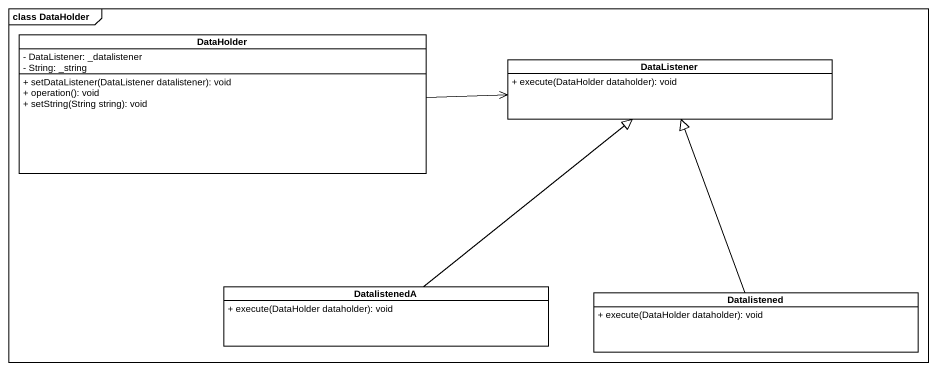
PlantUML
@startuml
mainframe class DataHolder
hide circle
hide empty members
skinparam classAttributeIconSize 0
class DataHolder {
  - DataListener: _datalistener
  - String: _string
  + setDataListener(DataListener datalistener): void
  + operation(): void
  + setString(String string): void
}
class DataListener {
  + execute(DataHolder dataholder): void
}
class DatalistenedA {
  + execute(DataHolder dataholder): void
}
class Datalistened {
  + execute(DataHolder dataholder): void
}
DataHolder -right-> DataListener
DatalistenedA -up-|> DataListener
Datalistened -up-|> DataListener
@enduml
